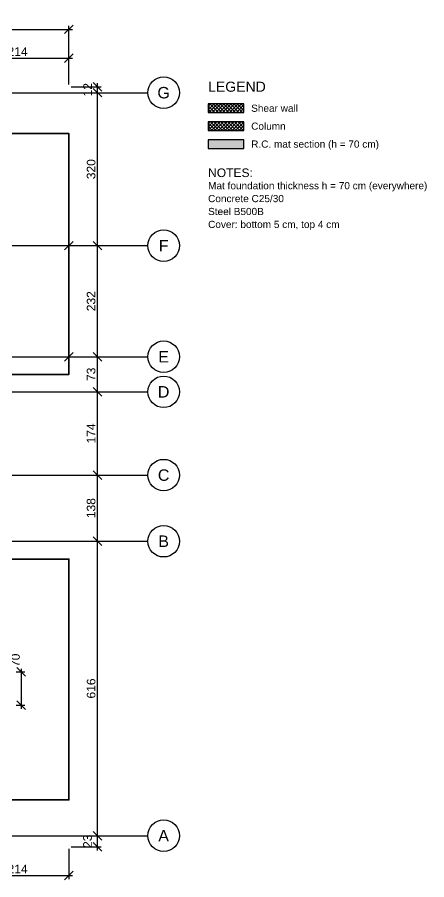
# Model space of a CAD drawing. Header units: millimetres. Extents: x -231 to 4719, y -2977 to 4533.
# Drawn here: x 1461 to 2317, y 2548 to 4353 of the extents above; entities that cross this region are included whole.
import ezdxf
from ezdxf.enums import TextEntityAlignment as Align

# ---------------------------------------------------------------- set-up
doc = ezdxf.new("R2010")
doc.units = ezdxf.units.MM
for name, color, linetype in [('FW_AXIS', 7, 'Continuous'), ('FW_COLUMN_HATCH', 8, 'Continuous'), ('FW_DIM', 7, 'Continuous'), ('FW_SLAB_SECTION', 8, 'Continuous'), ('FW_TEXT', 7, 'Continuous'), ('FW_WALL_HATCH', 8, 'Continuous')]:
    doc.layers.add(name, color=color, linetype=linetype)
doc.layers.add('SLAB', color=3, linetype='Continuous', lineweight=35)
doc.styles.add('REBAR_TXT', font='arial.ttf')
doc.styles.get("Standard").update_dxf_attribs({"font": 'arial.ttf'})
doc.dimstyles.new('FW_DIM', dxfattribs={"dimtxt": 18, "dimasz": 9, "dimexe": 7.5, "dimexo": 4.5, "dimgap": 4.5, "dimtad": 1, "dimdec": 0, "dimtxsty": 'Standard', "dimtsz": 9, "dimcen": 2.5, "dimdle": 7.5, "dimclrd": 256, "dimclre": 256, "dimclrt": 7, "dimazin": 3, "dimtfac": 1, "dimtmove": 2, "dimatfit": 3})

# ---------------------------------------------------------------- blocks, each defined once
blk = doc.blocks.new('_OBLIQUE')
at = {"color": 0, "linetype": 'BYBLOCK'}
blk.add_line((-0.5, -0.5), (0.5, 0.5), dxfattribs=at)
blk = doc.blocks.new('*D27')
for p, q in [((1459, 2983.4), (1477, 2983.4)), ((1469.5, 2989.4), (1469.5, 2905.9)), ((1459, 2913.4), (1477, 2913.4))]:
    blk.add_line(p, q)
at = {"layer": 'Defpoints'}
for p in [(1454.5, 2983.4), (1454.5, 2913.4), (1469.5, 2913.4)]:
    blk.add_point(p, dxfattribs=at)
at = {"layer": 'FW_DIM', "xscale": 18, "yscale": 18, "rotation": 90}
for p in [(1469.5, 2983.4), (1469.5, 2913.4)]:
    blk.add_blockref('_OBLIQUE', p, dxfattribs=at)
at = {"layer": 'FW_DIM', "color": 7, "insert": (1457.5, 3007.4), "char_height": 18, "attachment_point": 5, "rotation": 90}
blk.add_mtext('70', dxfattribs=at)
blk = doc.blocks.new('*D90')
for p, q in [((307.8, 3646.9), (307.8, 3649.9)), ((1569, 3646.9), (1569, 3649.9)), ((300.3, 3642.4), (1576.5, 3642.4))]:
    blk.add_line(p, q)
at = {"layer": 'Defpoints'}
for p in [(307.8, 3642.4), (307.8, 3642.4), (1569, 3642.4)]:
    blk.add_point(p, dxfattribs=at)
at = {"layer": 'FW_DIM', "xscale": 18, "yscale": 18}
for p in [(307.8, 3642.4), (1569, 3642.4)]:
    blk.add_blockref('_OBLIQUE', p, dxfattribs=at)
at = {"layer": 'FW_DIM', "color": 7, "insert": (938.4, 3655.9), "char_height": 18, "attachment_point": 5}
blk.add_mtext('1261', dxfattribs=at)
blk = doc.blocks.new('*D93')
for p, q in [((848, 3879.3), (848, 3882.3)), ((1569, 3879.3), (1569, 3882.3)), ((840.5, 3874.8), (1576.5, 3874.8))]:
    blk.add_line(p, q)
at = {"layer": 'Defpoints'}
for p in [(848, 3874.8), (848, 3874.8), (1569, 3874.8)]:
    blk.add_point(p, dxfattribs=at)
at = {"layer": 'FW_DIM', "xscale": 18, "yscale": 18}
for p in [(848, 3874.8), (1569, 3874.8)]:
    blk.add_blockref('_OBLIQUE', p, dxfattribs=at)
at = {"layer": 'FW_DIM', "color": 7, "insert": (1074.1, 3888.3), "char_height": 18, "attachment_point": 5}
blk.add_mtext('721', dxfattribs=at)
blk = doc.blocks.new('*D144')
for p, q in [((1347, 4267.3), (1576.5, 4267.3)), ((1354.5, 4211.8), (1354.5, 4274.8)), ((1569, 4211.8), (1569, 4274.8))]:
    blk.add_line(p, q)
at = {"layer": 'Defpoints'}
for p in [(1354.5, 4267.3), (1354.5, 4207.3), (1569, 4207.3)]:
    blk.add_point(p, dxfattribs=at)
at = {"layer": 'FW_DIM', "xscale": 18, "yscale": 18}
for p in [(1354.5, 4267.3), (1569, 4267.3)]:
    blk.add_blockref('_OBLIQUE', p, dxfattribs=at)
at = {"layer": 'FW_DIM', "color": 7, "insert": (1461.8, 4280.8), "char_height": 18, "attachment_point": 5}
blk.add_mtext('214', dxfattribs=at)
blk = doc.blocks.new('*D152')
for p, q in [((1354.5, 2612.8), (1354.5, 2549.8)), ((1569, 2612.8), (1569, 2549.8)), ((1347, 2557.3), (1576.5, 2557.3))]:
    blk.add_line(p, q)
at = {"layer": 'Defpoints'}
for p in [(1354.5, 2617.3), (1569, 2617.3), (1354.5, 2557.3)]:
    blk.add_point(p, dxfattribs=at)
at = {"layer": 'FW_DIM', "xscale": 18, "yscale": 18}
for p in [(1354.5, 2557.3), (1569, 2557.3)]:
    blk.add_blockref('_OBLIQUE', p, dxfattribs=at)
at = {"layer": 'FW_DIM', "color": 7, "insert": (1461.8, 2570.8), "char_height": 18, "attachment_point": 5}
blk.add_mtext('214', dxfattribs=at)
blk = doc.blocks.new('*D153')
for p, q in [((0, 4211.8), (0, 4334.8)), ((1569, 4211.8), (1569, 4334.8)), ((-7.5, 4327.3), (1576.5, 4327.3))]:
    blk.add_line(p, q)
at = {"layer": 'Defpoints'}
for p in [(0, 4327.3), (0, 4207.3), (1569, 4207.3)]:
    blk.add_point(p, dxfattribs=at)
at = {"layer": 'FW_DIM', "xscale": 18, "yscale": 18}
for p in [(0, 4327.3), (1569, 4327.3)]:
    blk.add_blockref('_OBLIQUE', p, dxfattribs=at)
at = {"layer": 'FW_DIM', "color": 7, "insert": (784.5, 4340.8), "char_height": 18, "attachment_point": 5}
blk.add_mtext('1569', dxfattribs=at)
blk = doc.blocks.new('*D162')
for p, q in [((1573.5, 2640.3), (1636.5, 2640.3)), ((1629, 2609.8), (1629, 2647.8)), ((1573.5, 2617.3), (1636.5, 2617.3))]:
    blk.add_line(p, q)
at = {"layer": 'Defpoints'}
for p in [(1569, 2640.3), (1569, 2617.3), (1629, 2617.3)]:
    blk.add_point(p, dxfattribs=at)
at = {"layer": 'FW_DIM', "xscale": 18, "yscale": 18, "rotation": 90}
for p in [(1629, 2640.3), (1629, 2617.3)]:
    blk.add_blockref('_OBLIQUE', p, dxfattribs=at)
at = {"layer": 'FW_DIM', "color": 7, "insert": (1608, 2628.8), "char_height": 18, "attachment_point": 5, "rotation": 90}
blk.add_mtext('23', dxfattribs=at)
blk = doc.blocks.new('*D163')
for p, q in [((1573.5, 3256.5), (1636.5, 3256.5)), ((1629, 2632.8), (1629, 3264)), ((1573.5, 2640.3), (1636.5, 2640.3))]:
    blk.add_line(p, q)
at = {"layer": 'Defpoints'}
for p in [(1569, 3256.5), (1569, 2640.3), (1629, 2640.3)]:
    blk.add_point(p, dxfattribs=at)
at = {"layer": 'FW_DIM', "xscale": 18, "yscale": 18, "rotation": 90}
for p in [(1629, 3256.5), (1629, 2640.3)]:
    blk.add_blockref('_OBLIQUE', p, dxfattribs=at)
at = {"layer": 'FW_DIM', "color": 7, "insert": (1615.5, 2948.4), "char_height": 18, "attachment_point": 5, "rotation": 90}
blk.add_mtext('616', dxfattribs=at)
blk = doc.blocks.new('*D164')
for p, q in [((1573.5, 3394.8), (1636.5, 3394.8)), ((1629, 3249), (1629, 3402.3)), ((1573.5, 3256.5), (1636.5, 3256.5))]:
    blk.add_line(p, q)
at = {"layer": 'Defpoints'}
for p in [(1569, 3394.8), (1569, 3256.5), (1629, 3256.5)]:
    blk.add_point(p, dxfattribs=at)
at = {"layer": 'FW_DIM', "xscale": 18, "yscale": 18, "rotation": 90}
for p in [(1629, 3394.8), (1629, 3256.5)]:
    blk.add_blockref('_OBLIQUE', p, dxfattribs=at)
at = {"layer": 'FW_DIM', "color": 7, "insert": (1615.5, 3325.7), "char_height": 18, "attachment_point": 5, "rotation": 90}
blk.add_mtext('138', dxfattribs=at)
blk = doc.blocks.new('*D165')
for p, q in [((1629, 3387.3), (1629, 3576.5)), ((1573.5, 3569), (1636.5, 3569)), ((1573.5, 3394.8), (1636.5, 3394.8))]:
    blk.add_line(p, q)
at = {"layer": 'Defpoints'}
for p in [(1569, 3569), (1569, 3394.8), (1629, 3394.8)]:
    blk.add_point(p, dxfattribs=at)
at = {"layer": 'FW_DIM', "xscale": 18, "yscale": 18, "rotation": 90}
for p in [(1629, 3569), (1629, 3394.8)]:
    blk.add_blockref('_OBLIQUE', p, dxfattribs=at)
at = {"layer": 'FW_DIM', "color": 7, "insert": (1615.5, 3481.9), "char_height": 18, "attachment_point": 5, "rotation": 90}
blk.add_mtext('174', dxfattribs=at)
blk = doc.blocks.new('*D166')
for p, q in [((1629, 3561.5), (1629, 3649.9)), ((1573.5, 3642.4), (1636.5, 3642.4)), ((1573.5, 3569), (1636.5, 3569))]:
    blk.add_line(p, q)
at = {"layer": 'Defpoints'}
for p in [(1569, 3642.4), (1569, 3569), (1629, 3569)]:
    blk.add_point(p, dxfattribs=at)
at = {"layer": 'FW_DIM', "xscale": 18, "yscale": 18, "rotation": 90}
for p in [(1629, 3642.4), (1629, 3569)]:
    blk.add_blockref('_OBLIQUE', p, dxfattribs=at)
at = {"layer": 'FW_DIM', "color": 7, "insert": (1615.5, 3605.7), "char_height": 18, "attachment_point": 5, "rotation": 90}
blk.add_mtext('73', dxfattribs=at)
blk = doc.blocks.new('*D167')
for p, q in [((1629, 3634.9), (1629, 3882.3)), ((1573.5, 3874.8), (1636.5, 3874.8)), ((1573.5, 3642.4), (1636.5, 3642.4))]:
    blk.add_line(p, q)
at = {"layer": 'Defpoints'}
for p in [(1569, 3874.8), (1569, 3642.4), (1629, 3642.4)]:
    blk.add_point(p, dxfattribs=at)
at = {"layer": 'FW_DIM', "xscale": 18, "yscale": 18, "rotation": 90}
for p in [(1629, 3874.8), (1629, 3642.4)]:
    blk.add_blockref('_OBLIQUE', p, dxfattribs=at)
at = {"layer": 'FW_DIM', "color": 7, "insert": (1615.5, 3758.6), "char_height": 18, "attachment_point": 5, "rotation": 90}
blk.add_mtext('232', dxfattribs=at)
blk = doc.blocks.new('*D168')
for p, q in [((1573.5, 4194.8), (1636.5, 4194.8)), ((1629, 3867.3), (1629, 4202.3)), ((1573.5, 3874.8), (1636.5, 3874.8))]:
    blk.add_line(p, q)
at = {"layer": 'Defpoints'}
for p in [(1569, 4194.8), (1569, 3874.8), (1629, 3874.8)]:
    blk.add_point(p, dxfattribs=at)
at = {"layer": 'FW_DIM', "xscale": 18, "yscale": 18, "rotation": 90}
for p in [(1629, 4194.8), (1629, 3874.8)]:
    blk.add_blockref('_OBLIQUE', p, dxfattribs=at)
at = {"layer": 'FW_DIM', "color": 7, "insert": (1615.5, 4034.8), "char_height": 18, "attachment_point": 5, "rotation": 90}
blk.add_mtext('320', dxfattribs=at)
blk = doc.blocks.new('*D169')
for p, q in [((1573.5, 4207.3), (1636.5, 4207.3)), ((1629, 4187.3), (1629, 4214.8)), ((1573.5, 4194.8), (1636.5, 4194.8))]:
    blk.add_line(p, q)
at = {"layer": 'Defpoints'}
for p in [(1569, 4207.3), (1569, 4194.8), (1629, 4194.8)]:
    blk.add_point(p, dxfattribs=at)
at = {"layer": 'FW_DIM', "xscale": 18, "yscale": 18, "rotation": 90}
for p in [(1629, 4207.3), (1629, 4194.8)]:
    blk.add_blockref('_OBLIQUE', p, dxfattribs=at)
at = {"layer": 'FW_DIM', "color": 7, "insert": (1608, 4201.1), "char_height": 18, "attachment_point": 5, "rotation": 90}
blk.add_mtext('12', dxfattribs=at)

msp = doc.modelspace()

# ---------------------------------------------------------------- hatches: boundary and pattern name
at = {"layer": 'FW_COLUMN_HATCH'}
h = msp.add_hatch(dxfattribs=at)
h.set_pattern_fill('ANSI37', scale=1.6)
h.paths.add_polyline_path([(1935, 4115.8), (1935, 4133.8), (1860, 4133.8), (1860, 4115.8), (1935, 4115.8)])
at = {"layer": 'FW_SLAB_SECTION'}
h = msp.add_hatch(color=8, dxfattribs=at)
h.dxf.hatch_style = 1
h.paths.add_polyline_path([(1935, 4078.3), (1935, 4096.3), (1860, 4096.3), (1860, 4078.3), (1935, 4078.3)])
at = {"layer": 'FW_WALL_HATCH'}
h = msp.add_hatch(dxfattribs=at)
h.set_pattern_fill('ANSI37', scale=1.6)
h.paths.add_polyline_path([(1935, 4153.3), (1935, 4171.3), (1860, 4171.3), (1860, 4153.3), (1935, 4153.3)])

# ---------------------------------------------------------------- linework, layer by layer
at = {"layer": 'FW_AXIS', "color": 8}
for p, q in [((0, 4194.8), (1569, 4194.8)), ((0, 3874.8), (1569, 3874.8)), ((0, 3642.4), (1569, 3642.4)), ((0, 3569), (1569, 3569)), ((0, 3394.8), (1569, 3394.8)), ((0, 3256.5), (1569, 3256.5)), ((0, 2640.4), (1569, 2640.4))]:
    msp.add_line(p, q, dxfattribs=at)
at = {"layer": 'FW_AXIS', "linetype": 'CONTINUOUS'}
for p, q in [((1569, 4194.8), (1734, 4194.8)), ((1569, 3874.8), (1734, 3874.8)), ((1569, 3642.4), (1734, 3642.4)), ((1569, 3569), (1734, 3569)), ((1569, 3394.8), (1734, 3394.8)), ((1569, 3256.5), (1734, 3256.5)), ((1569, 2640.4), (1734, 2640.4))]:
    msp.add_line(p, q, dxfattribs=at)
at = {"layer": 'FW_AXIS'}
for centre in [(1767, 4194.8), (1767, 3874.8), (1767, 3642.4), (1767, 3569), (1767, 3394.8), (1767, 3256.5), (1767, 2640.4)]:
    msp.add_circle(centre, 33, dxfattribs=at)
at = {"layer": 'FW_TEXT'}
for points in [[(1935, 4153.3), (1935, 4171.3), (1860, 4171.3), (1860, 4153.3), (1935, 4153.3)], [(1935, 4115.8), (1935, 4133.8), (1860, 4133.8), (1860, 4115.8), (1935, 4115.8)], [(1935, 4078.3), (1935, 4096.3), (1860, 4096.3), (1860, 4078.3), (1935, 4078.3)]]:
    msp.add_lwpolyline(points, close=True, dxfattribs=at)
at = {"layer": 'SLAB'}
msp.add_lwpolyline([(467, 4207.3), (1367, 4207.2), (1367, 4109.3), (1569, 4109.3), (1569, 3605.3), (1367, 3605.3), (1367, 3219.3), (1569, 3219.3), (1569, 2715.3), (1367, 2715.3), (1367, 2617.3), (147, 2640), (147, 2738), (0, 2738), (0, 3504.3), (202.2, 3504.3), (202.2, 3543), (354.9, 3800), (265, 3800), (265, 4109.2), (467, 4109.2), (467, 4207.3)], dxfattribs=at)

# ---------------------------------------------------------------- texts
at = {"layer": 'FW_AXIS', "color": 7, "style": 'REBAR_TXT'}
for s, p in [('G', (1767, 4194.8)), ('F', (1767, 3874.8)), ('E', (1767, 3642.4)), ('D', (1767, 3569)), ('C', (1767, 3394.8)), ('B', (1767, 3256.5)), ('A', (1767, 2640.4))]:
    msp.add_text(s, height=24, dxfattribs=at).set_placement(p, align=Align.MIDDLE_CENTER)
at = {"layer": 'FW_TEXT', "color": 7, "style": 'REBAR_TXT'}
for s, height, p in [('LEGEND', 21, (1860, 4207.3)), ('Shear wall', 15, (1950, 4162.3)), ('Column', 15, (1950, 4124.8)), ('R.C. mat section (h = 70 cm)', 15, (1950, 4087.3)), ('NOTES:', 18, (1860, 4027.3)), ('Mat foundation thickness h = 70 cm (everywhere)', 15, (1860, 4000.3)), ('Concrete C25/30', 15, (1860, 3973.3)), ('Steel B500B', 15, (1860, 3946.3)), ('Cover: bottom 5 cm, top 4 cm', 15, (1860, 3919.3))]:
    msp.add_text(s, height=height, dxfattribs=at).set_placement(p, align=Align.MIDDLE_LEFT)

# ---------------------------------------------------------------- dimensions: what is measured, and where the dimension line sits
at = {"layer": 'FW_DIM'}
for base, p1, p2, picture, middle in [((0, 4327.3), (0, 4207.3), (1569, 4207.3), '*D153', (784.5, 4340.8)), ((1354.5, 4267.3073397), (1354.5, 4207.3073397), (1569, 4207.3073397), '*D144', (1461.75, 4280.8073397)), ((1354.5, 2557.3121342), (1354.5, 2617.3121342), (1569, 2617.3121342), '*D152', (1461.75, 2570.8121342))]:
    dim = msp.add_linear_dim(base=base, p1=p1, p2=p2, dimstyle='FW_DIM', dxfattribs=at)
    dim.commit()
    dim.dimension.update_dxf_attribs({"geometry": picture, "text_midpoint": middle})
for base, p1, p2, picture, middle in [((1629.0398754, 4194.8134907), (1569.0398754, 4194.8134907), (1569.0398754, 4207.3134907), '*D169', (1608.0398754, 4201.0634907)), ((1629, 3874.8), (1569, 3874.8), (1569, 4194.8), '*D168', (1615.5, 4034.8)), ((1629, 3642.4), (1569, 3642.4), (1569, 3874.8), '*D167', (1615.5, 3758.6)), ((1629, 3569), (1569, 3569), (1569, 3642.4), '*D166', (1615.5, 3605.7)), ((1629, 3394.8), (1569, 3394.8), (1569, 3569), '*D165', (1615.5, 3481.9)), ((1629, 3256.5), (1569, 3256.5), (1569, 3394.8), '*D164', (1615.5, 3325.7)), ((1629, 2640.3), (1569, 2640.3), (1569, 3256.5), '*D163', (1615.5, 2948.4)), ((1629, 2617.3), (1569, 2617.3), (1569, 2640.3), '*D162', (1608, 2628.8))]:
    dim = msp.add_linear_dim(base=base, p1=p1, p2=p2, angle=90, dimstyle='FW_DIM', dxfattribs=at)
    dim.commit()
    dim.dimension.update_dxf_attribs({"geometry": picture, "text_midpoint": middle})
for base, p1, p2, text, picture, middle in [((848, 3874.8), (848, 3874.8), (1569, 3874.8), '721', '*D93', (1074.1, 3888.3)), ((307.8, 3642.4), (307.8, 3642.4), (1569, 3642.4), '1261', '*D90', (938.4, 3655.9))]:
    dim = msp.add_linear_dim(base=base, p1=p1, p2=p2, text=text, dimstyle='FW_DIM', override={"dimtmove": 2}, dxfattribs=at)
    dim.commit()
    dim.dimension.update_dxf_attribs({"geometry": picture, "text_midpoint": middle, "dimtype": 160})
dim = msp.add_linear_dim(base=(1469.5, 2913.4), p1=(1454.5, 2913.4), p2=(1454.5, 2983.4), angle=90, text='70', dimstyle='FW_DIM', override={"dimtmove": 2}, dxfattribs=at)
dim.commit()
dim.dimension.update_dxf_attribs({"geometry": '*D27', "text_midpoint": (1457.5, 3007.4), "dimtype": 160})

doc.saveas('drawing.dxf')
